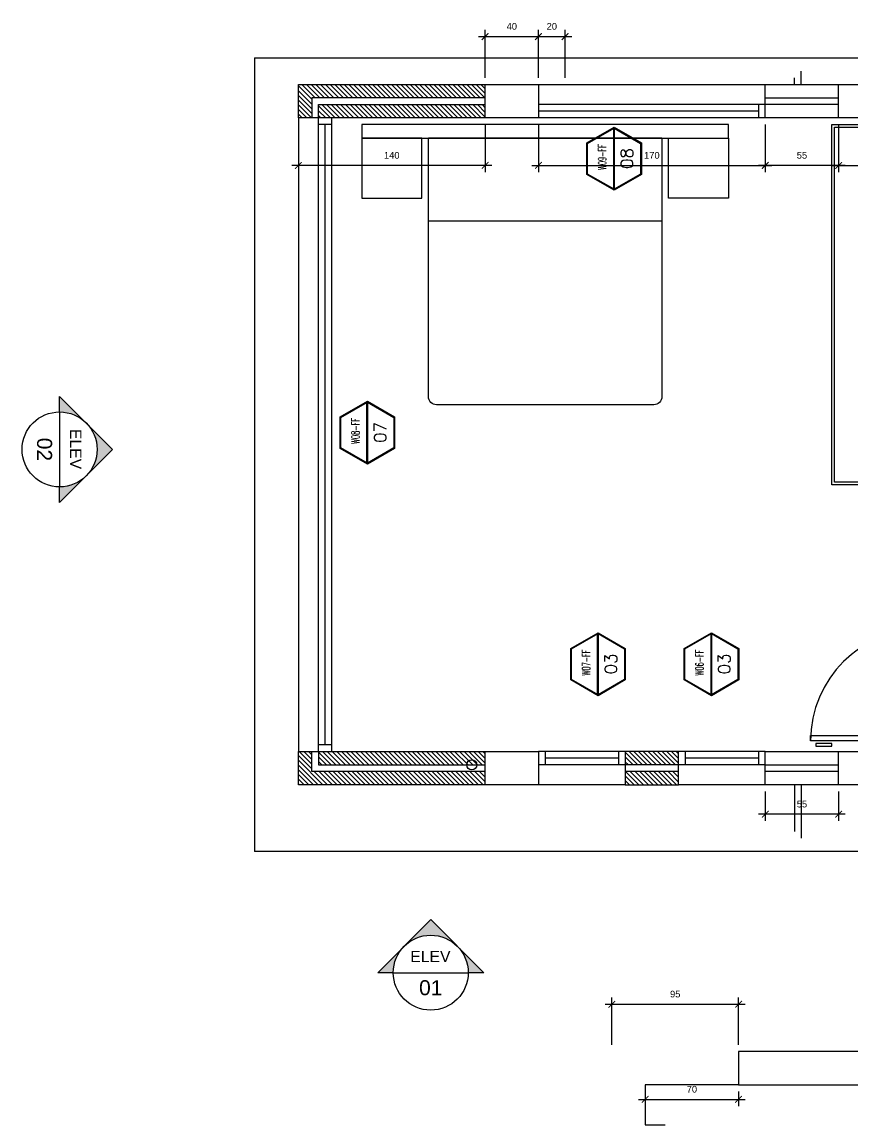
# Model space of a CAD drawing. Header units: centimetres. Extents: x 96271 to 179142, y 9855 to 112216.
# Drawn here: x 136715 to 137338, y 13811 to 14638 of the extents above; entities that cross this region are included whole.
import ezdxf
from ezdxf.enums import TextEntityAlignment as Align

# ---------------------------------------------------------------- set-up
doc = ezdxf.new("R2010")
doc.units = ezdxf.units.CM
doc.header["$LTSCALE"] = 100
doc.header["$MEASUREMENT"] = 0
doc.header["$PDSIZE"] = 0.2
doc.layers.get('0').update_dxf_attribs({"linetype": 'CONTINUOUS'})
doc.layers.get('DEFPOINTS').update_dxf_attribs({"linetype": 'CONTINUOUS'})
for name, color, linetype in [('0-door', 7, 'CONTINUOUS'), ('A-Dim CMU', 2, 'CONTINUOUS'), ('A-Furn-Free', 32, 'CONTINUOUS'), ('A-Glass-Full', 140, 'CONTINUOUS'), ('A-Patt-CMU', 8, 'CONTINUOUS'), ('A-Sect-Mcut-Handrail', 51, 'CONTINUOUS'), ('A-Wall-Full', 5, 'CONTINUOUS'), ('A-Wall-Prht', 2, 'CONTINUOUS'), ('A-Wall-Strctr', 6, 'CONTINUOUS'), ('A-WINDOW-ANOT', 131, 'CONTINUOUS'), ('HANDLES', 2, 'CONTINUOUS'), ('M-DR-RW', 30, 'CONTINUOUS')]:
    doc.layers.add(name, color=color, linetype=linetype)
doc.layers.add('A-Sect-Iden', color=191, linetype='CONTINUOUS', lineweight=25)
doc.styles.add('ROMAND', font='romand.shx', dxfattribs={"height": 10})
doc.styles.add('ROMANS', font='romans.shx')
doc.styles.get("Standard").update_dxf_attribs({"font": 'arial.ttf'})
doc.dimstyles.new('1-50', dxfattribs={"dimtxt": 11.25, "dimasz": 5, "dimexe": 5, "dimexo": 5, "dimgap": 5, "dimtad": 1, "dimdec": 1, "dimrnd": 0.5, "dimzin": 12, "dimdsep": 46, "dimtxsty": 'Standard', "dimblk": 'ARCHTICK', "dimcen": 0.09, "dimdle": 5, "dimadec": 0, "dimazin": 3, "dimtfac": 1, "dimtdec": 1, "dimtix": 1, "dimtofl": 0, "dimtmove": 1, "dimatfit": 3, "dimfxl": 5, "dimtolj": 1, "dimtzin": 0, "dimarcsym": 0})
pattern_1 = [(315, (130074.8242, 23767.6505), (1.76776695, 1.76776695), [])]

# ---------------------------------------------------------------- blocks, each defined once
blk = doc.blocks.new('Dl80-12')
at = {"color": 1}
for p, q in [((0.3, 1.1), (0.3, 9.5)), ((0.3, 9.5), (0.7, 9.5)), ((0.7, 9.5), (0.7, 1.1)), ((0, -0.1), (0, 1.1)), ((0, 1.1), (0.3, 1.1)), ((0.3, 1.1), (0.3, 0.7)), ((0.7, 1.1), (0.3, 1.1)), ((8.7, 1.1), (8.7, 0.7)), ((9, 1.1), (8.7, 1.1)), ((9, -0.1), (9, 1.1)), ((0.3, 0.7), (0.5, 0.7)), ((0.5, 0.7), (0.5, -0.1)), ((8.7, 0.7), (8.5, 0.7)), ((8.5, 0.7), (8.5, -0.1)), ((0.5, -0.1), (0, -0.1)), ((8.5, -0.1), (9, -0.1))]:
    blk.add_line(p, q, dxfattribs=at)
at = {"color": 7}
blk.add_arc((0.3, 1.1), 8.4, 0, 90, dxfattribs=at)
at = {"layer": 'HANDLES'}
blk.add_lwpolyline([(0.1, 9.1), (-0.1, 9.1), (-0.1, 7.9), (0.1, 7.9), (0.1, 9.1)], dxfattribs=at)
blk = doc.blocks.new('_ArchTick')
at = {"color": 0, "linetype": 'ByBlock', "const_width": 0.15}
blk.add_lwpolyline([(-0.5, -0.5), (0.5, 0.5)], dxfattribs=at)
blk = doc.blocks.new('*D1532')
at = {"layer": 'A-Dim CMU', "color": 0, "lineweight": -2, "transparency": 16777216}
for p, q in [((137152.51, 13901.58), (137257.51, 13901.58)), ((137157.51, 13871.06), (137157.51, 13906.58)), ((137252.51, 13871.06), (137252.51, 13906.58))]:
    blk.add_line(p, q, dxfattribs=at)
at = {"layer": 'DEFPOINTS', "color": 0, "transparency": 16777216}
for p in [(137252.51, 13901.58), (137157.51, 13866.06), (137252.51, 13866.06)]:
    blk.add_point(p, dxfattribs=at)
at = {"layer": 'A-Dim CMU', "color": 0, "lineweight": -2, "transparency": 16777216, "xscale": 5, "yscale": 5, "zscale": 5, "rotation": 180}
blk.add_blockref('_ArchTick', (137157.51, 13901.58), dxfattribs=at)
at = {"layer": 'A-Dim CMU', "color": 0, "lineweight": -2, "transparency": 16777216, "xscale": 5, "yscale": 5, "zscale": 5}
blk.add_blockref('_ArchTick', (137252.51, 13901.58), dxfattribs=at)
at = {"layer": 'A-Dim CMU', "color": 0, "transparency": 16777216, "insert": (137205.01, 13909.14), "char_height": 5, "attachment_point": 5}
blk.add_mtext('\\A1;95', dxfattribs=at)
blk = doc.blocks.new('*D1533')
at = {"layer": 'A-Dim CMU', "color": 0, "lineweight": -2, "transparency": 16777216}
for p, q in [((137182.51, 13836.06), (137182.51, 13825.23)), ((137252.51, 13836.06), (137252.51, 13825.23)), ((137177.51, 13830.23), (137257.51, 13830.23))]:
    blk.add_line(p, q, dxfattribs=at)
at = {"layer": 'DEFPOINTS', "color": 0, "transparency": 16777216}
for p in [(137182.51, 13841.06), (137252.51, 13841.06), (137252.51, 13830.23)]:
    blk.add_point(p, dxfattribs=at)
at = {"layer": 'A-Dim CMU', "color": 0, "lineweight": -2, "transparency": 16777216, "xscale": 5, "yscale": 5, "zscale": 5, "rotation": 180}
blk.add_blockref('_ArchTick', (137182.51, 13830.23), dxfattribs=at)
at = {"layer": 'A-Dim CMU', "color": 0, "lineweight": -2, "transparency": 16777216, "xscale": 5, "yscale": 5, "zscale": 5}
blk.add_blockref('_ArchTick', (137252.51, 13830.23), dxfattribs=at)
at = {"layer": 'A-Dim CMU', "color": 0, "transparency": 16777216, "insert": (137217.51, 13837.79), "char_height": 5, "attachment_point": 5}
blk.add_mtext('\\A1;70', dxfattribs=at)
blk = doc.blocks.new('*D1537')
at = {"layer": 'A-Dim CMU', "color": 0, "lineweight": -2, "transparency": 16777216}
for p, q in [((137272.51, 14061.06), (137272.51, 14039.03)), ((137327.51, 14061.06), (137327.51, 14039.03)), ((137332.51, 14044.03), (137267.51, 14044.03))]:
    blk.add_line(p, q, dxfattribs=at)
at = {"layer": 'DEFPOINTS', "color": 0, "transparency": 16777216}
for p in [(137272.51, 14066.06), (137327.51, 14066.06), (137272.51, 14044.03)]:
    blk.add_point(p, dxfattribs=at)
at = {"layer": 'A-Dim CMU', "color": 0, "lineweight": -2, "transparency": 16777216, "xscale": 5, "yscale": 5, "zscale": 5, "rotation": 180}
blk.add_blockref('_ArchTick', (137272.51, 14044.03), dxfattribs=at)
at = {"layer": 'A-Dim CMU', "color": 0, "lineweight": -2, "transparency": 16777216, "xscale": 5, "yscale": 5, "zscale": 5}
blk.add_blockref('_ArchTick', (137327.51, 14044.03), dxfattribs=at)
at = {"layer": 'A-Dim CMU', "color": 0, "transparency": 16777216, "insert": (137300.01, 14051.58), "char_height": 5, "attachment_point": 5}
blk.add_mtext('\\A1;55', dxfattribs=at)
blk = doc.blocks.new('*D1538')
at = {"layer": 'A-Dim CMU', "color": 0, "lineweight": -2, "transparency": 16777216}
for p, q in [((137062.51, 14596.06), (137062.51, 14632.15)), ((137102.51, 14596.06), (137102.51, 14632.15)), ((137057.51, 14627.15), (137107.51, 14627.15))]:
    blk.add_line(p, q, dxfattribs=at)
at = {"layer": 'DEFPOINTS', "color": 0, "transparency": 16777216}
for p in [(137102.51, 14627.15), (137062.51, 14591.06), (137102.51, 14591.06)]:
    blk.add_point(p, dxfattribs=at)
at = {"layer": 'A-Dim CMU', "color": 0, "lineweight": -2, "transparency": 16777216, "xscale": 5, "yscale": 5, "zscale": 5, "rotation": 180}
blk.add_blockref('_ArchTick', (137062.51, 14627.15), dxfattribs=at)
at = {"layer": 'A-Dim CMU', "color": 0, "lineweight": -2, "transparency": 16777216, "xscale": 5, "yscale": 5, "zscale": 5}
blk.add_blockref('_ArchTick', (137102.51, 14627.15), dxfattribs=at)
at = {"layer": 'A-Dim CMU', "color": 0, "transparency": 16777216, "insert": (137082.51, 14634.71), "char_height": 5, "attachment_point": 5}
blk.add_mtext('\\A1;40', dxfattribs=at)
blk = doc.blocks.new('*D1539')
at = {"layer": 'A-Dim CMU', "color": 0, "lineweight": -2, "transparency": 16777216}
for p, q in [((137102.51, 14596.06), (137102.51, 14632.15)), ((137122.51, 14596.06), (137122.51, 14632.15)), ((137097.51, 14627.15), (137127.51, 14627.15))]:
    blk.add_line(p, q, dxfattribs=at)
at = {"layer": 'DEFPOINTS', "color": 0, "transparency": 16777216}
for p in [(137122.51, 14627.15), (137102.51, 14591.06), (137122.51, 14591.06)]:
    blk.add_point(p, dxfattribs=at)
at = {"layer": 'A-Dim CMU', "color": 0, "lineweight": -2, "transparency": 16777216, "xscale": 5, "yscale": 5, "zscale": 5, "rotation": 180}
blk.add_blockref('_ArchTick', (137102.51, 14627.15), dxfattribs=at)
at = {"layer": 'A-Dim CMU', "color": 0, "lineweight": -2, "transparency": 16777216, "xscale": 5, "yscale": 5, "zscale": 5}
blk.add_blockref('_ArchTick', (137122.51, 14627.15), dxfattribs=at)
at = {"layer": 'A-Dim CMU', "color": 0, "transparency": 16777216, "insert": (137112.51, 14634.71), "char_height": 5, "attachment_point": 5}
blk.add_mtext('\\A1;20', dxfattribs=at)
blk = doc.blocks.new('*D1540')
at = {"layer": 'A-Dim CMU', "color": 0, "lineweight": -2, "transparency": 16777216}
for p, q in [((137102.51, 14561.06), (137102.51, 14525.5)), ((137272.51, 14561.06), (137272.51, 14525.5)), ((137097.51, 14530.5), (137277.51, 14530.5))]:
    blk.add_line(p, q, dxfattribs=at)
at = {"layer": 'DEFPOINTS', "color": 0, "transparency": 16777216}
for p in [(137102.51, 14566.06), (137272.51, 14566.06), (137272.51, 14530.5)]:
    blk.add_point(p, dxfattribs=at)
at = {"layer": 'A-Dim CMU', "color": 0, "lineweight": -2, "transparency": 16777216, "xscale": 5, "yscale": 5, "zscale": 5, "rotation": 180}
blk.add_blockref('_ArchTick', (137102.51, 14530.5), dxfattribs=at)
at = {"layer": 'A-Dim CMU', "color": 0, "lineweight": -2, "transparency": 16777216, "xscale": 5, "yscale": 5, "zscale": 5}
blk.add_blockref('_ArchTick', (137272.51, 14530.5), dxfattribs=at)
at = {"layer": 'A-Dim CMU', "color": 0, "transparency": 16777216, "insert": (137187.51, 14538.06), "char_height": 5, "attachment_point": 5}
blk.add_mtext('\\A1;170', dxfattribs=at)
blk = doc.blocks.new('*D1541')
at = {"layer": 'A-Dim CMU', "color": 0, "lineweight": -2, "transparency": 16777216}
for p, q in [((137272.51, 14561.06), (137272.51, 14525.5)), ((137327.51, 14561.06), (137327.51, 14525.5)), ((137332.51, 14530.5), (137267.51, 14530.5))]:
    blk.add_line(p, q, dxfattribs=at)
at = {"layer": 'DEFPOINTS', "color": 0, "transparency": 16777216}
for p in [(137272.51, 14566.06), (137327.51, 14566.06), (137272.51, 14530.5)]:
    blk.add_point(p, dxfattribs=at)
at = {"layer": 'A-Dim CMU', "color": 0, "lineweight": -2, "transparency": 16777216, "xscale": 5, "yscale": 5, "zscale": 5, "rotation": 180}
blk.add_blockref('_ArchTick', (137272.51, 14530.5), dxfattribs=at)
at = {"layer": 'A-Dim CMU', "color": 0, "lineweight": -2, "transparency": 16777216, "xscale": 5, "yscale": 5, "zscale": 5}
blk.add_blockref('_ArchTick', (137327.51, 14530.5), dxfattribs=at)
at = {"layer": 'A-Dim CMU', "color": 0, "transparency": 16777216, "insert": (137300.01, 14538.05), "char_height": 5, "attachment_point": 5}
blk.add_mtext('\\A1;55', dxfattribs=at)
blk = doc.blocks.new('*D1542')
at = {"layer": 'A-Dim CMU', "color": 0, "lineweight": -2, "transparency": 16777216}
for p, q in [((137327.51, 14561.06), (137327.51, 14525.5)), ((137387.51, 14561.06), (137387.51, 14525.5)), ((137322.51, 14530.5), (137392.51, 14530.5))]:
    blk.add_line(p, q, dxfattribs=at)
at = {"layer": 'DEFPOINTS', "color": 0, "transparency": 16777216}
for p in [(137327.51, 14566.06), (137387.51, 14566.06), (137387.51, 14530.5)]:
    blk.add_point(p, dxfattribs=at)
at = {"layer": 'A-Dim CMU', "color": 0, "lineweight": -2, "transparency": 16777216, "xscale": 5, "yscale": 5, "zscale": 5, "rotation": 180}
blk.add_blockref('_ArchTick', (137327.51, 14530.5), dxfattribs=at)
at = {"layer": 'A-Dim CMU', "color": 0, "lineweight": -2, "transparency": 16777216, "xscale": 5, "yscale": 5, "zscale": 5}
blk.add_blockref('_ArchTick', (137387.51, 14530.5), dxfattribs=at)
at = {"layer": 'A-Dim CMU', "color": 0, "transparency": 16777216, "insert": (137357.51, 14538.06), "char_height": 5, "attachment_point": 5}
blk.add_mtext('\\A1;60', dxfattribs=at)
blk = doc.blocks.new('WINDOW-TAGS')
at = {"color": 4}
for p, q in [((231, 535), (1283, 535)), ((231, 528), (1283, 528)), ((231, 521), (1283, 521))]:
    blk.add_line(p, q, dxfattribs=at)
for points in [[(1299, 528), (1028, 997), (486, 997), (215, 528), (486, 58), (1028, 58)], [(1291, 528), (1024, 990), (490, 990), (223, 528), (490, 65), (1024, 65)], [(1283, 528), (1020, 983), (494, 983), (231, 528), (494, 72), (1020, 72)]]:
    blk.add_lwpolyline(points, close=True, dxfattribs=at)
at = {"color": 4, "style": 'ROMAND'}
for tag, p in [('LEVEL', (761, 644)), ('WINDOW-NO', (871, 199))]:
    blk.add_attdef(tag, text='', height=210, dxfattribs=at).set_placement(p, align=Align.CENTER)
blk = doc.blocks.new('*D1563')
at = {"layer": 'A-Dim CMU', "color": 0, "lineweight": -2, "transparency": 16777216}
for p, q in [((136922.51, 14561.06), (136922.51, 14525.5)), ((137062.51, 14561.06), (137062.51, 14525.5)), ((137067.51, 14530.5), (136917.51, 14530.5))]:
    blk.add_line(p, q, dxfattribs=at)
at = {"layer": 'DEFPOINTS', "color": 0, "transparency": 16777216}
for p in [(136922.51, 14566.06), (137062.51, 14566.06), (136922.51, 14530.5)]:
    blk.add_point(p, dxfattribs=at)
at = {"layer": 'A-Dim CMU', "color": 0, "lineweight": -2, "transparency": 16777216, "xscale": 5, "yscale": 5, "zscale": 5, "rotation": 180}
blk.add_blockref('_ArchTick', (136922.51, 14530.5), dxfattribs=at)
at = {"layer": 'A-Dim CMU', "color": 0, "lineweight": -2, "transparency": 16777216, "xscale": 5, "yscale": 5, "zscale": 5}
blk.add_blockref('_ArchTick', (137062.51, 14530.5), dxfattribs=at)
at = {"layer": 'A-Dim CMU', "color": 0, "transparency": 16777216, "insert": (136992.51, 14538.06), "char_height": 5, "attachment_point": 5}
blk.add_mtext('\\A1;140', dxfattribs=at)
blk = doc.blocks.new('letto 4869')
at = {"layer": 'A-Furn-Free'}
blk.add_line((158.5432, 86.499), (158.5432, 84.749), dxfattribs=at)
blk.add_lwpolyline([(159.1632, 84.749), (157.2232, 84.749, -0.414214), (157.1632, 84.809), (157.1632, 86.439, -0.414214), (157.2232, 86.499), (159.1632, 86.499)], format="xyb", close=True, dxfattribs=at)
blk = doc.blocks.new('Anno_Section_A2')
blk.add_line((2.5, 0), (-2.5, 0))
blk.add_circle((0, 0), 2.5)
at = {"style": 'ROMANS'}
blk.add_attdef('NUMBER', text='', height=1, dxfattribs=at).set_placement((0, 0.5), align=Align.CENTER)
blk.add_attdef('SHEET', text='', height=0.75, dxfattribs=at).set_placement((0, -0.5), align=Align.TOP_CENTER)
blk = doc.blocks.new('Anno_Arrow_A2')
h = blk.add_hatch(color=256)
h.paths.add_polyline_path([(-1.768, 1.768), (-3.536, 0), (-2.5, 0, -0.198912)])
h.paths.add_polyline_path([(0, 3.536), (-1.768, 1.768, -0.414214), (1.768, 1.768)])
h.paths.add_polyline_path([(2.373, 1.162), (2.245, 1.1, -0.114349), (2.5, 0), (3.536, 0)])
h.paths.add_polyline_path([(1.768, 1.768, -0.082683), (2.245, 1.1), (2.373, 1.162)])
blk.add_lwpolyline([(-2.5, 0), (-3.536, 0), (0, 3.536), (3.536, 0), (2.5, 0)])

msp = doc.modelspace()

# ---------------------------------------------------------------- hatches: boundary and pattern name
at = {"layer": 'A-Patt-CMU'}
h = msp.add_hatch(dxfattribs=at)
h.set_pattern_fill('ANSI31', color=256, scale=20, angle=270)
h.set_pattern_definition(pattern_1)
h.paths.add_polyline_path([(136937.509, 14081.056), (137062.509, 14081.056), (137062.509, 14091.056), (136937.509, 14091.056)])
h.paths.add_polyline_path([(137062.509, 14076.056), (136932.509, 14076.056), (136932.509, 14091.056), (136922.509, 14091.056), (136922.509, 14066.056), (137062.509, 14066.056)])
h.paths.add_polyline_path([(136932.509, 14581.056), (137062.509, 14581.056), (137062.509, 14591.056), (136922.509, 14591.056), (136922.509, 14566.056), (136932.509, 14566.056)])
h.paths.add_polyline_path([(137062.509, 14576.056), (136937.509, 14576.056), (136937.509, 14566.056), (137062.509, 14566.056)])
h = msp.add_hatch(dxfattribs=at)
h.set_pattern_fill('ANSI31', color=256, scale=20, angle=270)
h.set_pattern_definition(pattern_1)
h.paths.add_polyline_path([(137207.509, 14076.056), (137167.509, 14076.056), (137167.509, 14066.056), (137207.509, 14066.056)])
h.paths.add_polyline_path([(137167.509, 14081.056), (137207.509, 14081.056), (137207.509, 14091.056), (137167.509, 14091.056)])

# ---------------------------------------------------------------- linework, layer by layer
at = {"layer": 'A-Furn-Free'}
for points in [[(136970.009, 14551.056), (137245.009, 14551.056), (137245.009, 14561.056), (136970.009, 14561.056)], [(137322.509, 14291.056), (137322.509, 14561.056), (137382.509, 14561.056), (137382.509, 14291.056)], [(137324.509, 14293.056), (137324.509, 14559.056), (137380.509, 14559.056), (137380.509, 14293.056)], [(136970.009, 14506.056), (137015.009, 14506.056), (137015.009, 14551.056), (136970.009, 14551.056)], [(137245.009, 14506.056), (137200.009, 14506.056), (137200.009, 14551.056), (137245.009, 14551.056)]]:
    msp.add_lwpolyline(points, close=True, dxfattribs=at)
at = {"layer": 'A-Glass-Full'}
for p, q in [((137272.509, 14576.056), (137102.509, 14576.056)), ((137267.509, 14571.056), (137102.509, 14571.056)), ((137267.509, 14576.056), (137267.509, 14566.056)), ((136937.509, 14091.056), (136937.509, 14566.056)), ((136947.509, 14091.056), (136947.509, 14566.056)), ((137272.509, 14566.056), (137102.509, 14566.056)), ((136947.509, 14561.056), (136937.509, 14561.056)), ((136942.509, 14096.056), (136942.509, 14561.056)), ((136947.509, 14096.056), (136937.509, 14096.056)), ((137167.509, 14091.056), (137102.509, 14091.056)), ((137107.509, 14091.056), (137107.509, 14081.056)), ((137162.509, 14091.056), (137162.509, 14081.056)), ((137272.509, 14091.056), (137207.509, 14091.056)), ((137212.509, 14091.056), (137212.509, 14081.056)), ((137267.509, 14091.056), (137267.509, 14081.056)), ((137162.509, 14086.056), (137107.509, 14086.056)), ((137267.509, 14086.056), (137212.509, 14086.056)), ((137167.509, 14081.056), (137102.509, 14081.056)), ((137272.509, 14081.056), (137207.509, 14081.056))]:
    msp.add_line(p, q, dxfattribs=at)
at = {"layer": 'A-Sect-Mcut-Handrail'}
for p, q in [((137294.509, 14591.056), (137294.509, 14596.056)), ((137299.509, 14591.056), (137299.509, 14601.056)), ((137294.509, 14066.056), (137294.509, 14031.056)), ((137299.509, 14066.056), (137299.509, 14026.056))]:
    msp.add_line(p, q, dxfattribs=at)
at = {"layer": 'A-Wall-Full'}
for p, q in [((137272.509, 14066.056), (137272.509, 14091.056)), ((137272.509, 14091.056), (137327.509, 14091.056)), ((137207.509, 14081.056), (137167.509, 14081.056)), ((137207.509, 14076.056), (137167.509, 14076.056)), ((137327.509, 14066.056), (137272.509, 14066.056))]:
    msp.add_line(p, q, dxfattribs=at)
for points in [[(137062.509, 14566.056), (136922.509, 14566.056), (136922.509, 14591.056), (137062.509, 14591.056)], [(137327.509, 14566.056), (137272.509, 14566.056), (137272.509, 14591.056), (137327.509, 14591.056)], [(137062.509, 14581.056), (136932.509, 14581.056), (136932.509, 14566.056)], [(137327.509, 14576.056), (137272.509, 14576.056), (137272.509, 14581.056), (137327.509, 14581.056)], [(136937.509, 14566.056), (136937.509, 14576.056), (137062.509, 14576.056)], [(137062.509, 14066.056), (136922.509, 14066.056), (136922.509, 14091.056), (137062.509, 14091.056)], [(137062.509, 14076.056), (136932.509, 14076.056), (136932.509, 14091.056)], [(136937.509, 14091.056), (136937.509, 14081.056), (137062.509, 14081.056)], [(137207.509, 14066.056), (137207.509, 14091.056), (137167.509, 14091.056), (137167.509, 14066.056), (137207.509, 14066.056)], [(137327.509, 14066.056), (137272.509, 14066.056), (137272.509, 14091.056), (137327.509, 14091.056)], [(137327.509, 14076.056), (137272.509, 14076.056), (137272.509, 14081.056), (137327.509, 14081.056)], [(137252.509, 13841.056), (137182.509, 13841.056), (137182.509, 13811.056), (137197.509, 13811.056)]]:
    msp.add_lwpolyline(points, dxfattribs=at)
at = {"layer": 'A-Wall-Prht'}
for p, q in [((136889.509, 14611.056), (137392.509, 14611.056)), ((136889.509, 14611.056), (136889.509, 14016.056)), ((137102.509, 14591.056), (137272.509, 14591.056)), ((136922.509, 14566.056), (136922.509, 14091.056)), ((137167.509, 14066.056), (137102.509, 14066.056)), ((137272.509, 14066.056), (137207.509, 14066.056)), ((137427.509, 14016.056), (136889.509, 14016.056))]:
    msp.add_line(p, q, dxfattribs=at)
at = {"layer": 'A-Wall-Strctr'}
for points in [[(137062.509, 14566.056), (137062.509, 14591.056), (137102.509, 14591.056), (137102.509, 14566.056)], [(137327.509, 14566.056), (137327.509, 14591.056), (137402.509, 14591.056), (137402.509, 14566.056)], [(137062.509, 14066.056), (137062.509, 14091.056), (137102.509, 14091.056), (137102.509, 14066.056)], [(137327.509, 14066.056), (137327.509, 14091.056), (137402.509, 14091.056), (137402.509, 14066.056)], [(137252.509, 13841.056), (137402.509, 13841.056), (137402.509, 13866.056), (137252.509, 13866.056)]]:
    msp.add_lwpolyline(points, close=True, dxfattribs=at)
at = {"layer": 'M-DR-RW'}
msp.add_circle((137052.509, 14081.056), 3.75, dxfattribs=at)

# ---------------------------------------------------------------- block references
at = {"layer": '0-door', "xscale": 10, "yscale": 10, "zscale": 10, "rotation": 90}
msp.add_blockref('Dl80-12', (137401.509, 14096.056), dxfattribs=at)
at = {"layer": 'A-Furn-Free', "xscale": 100, "yscale": 100, "zscale": 100, "rotation": 90}
msp.add_blockref('letto 4869', (145669.909, -1365.26), dxfattribs=at)
at = {"layer": 'A-Sect-Iden', "xscale": 11.25, "yscale": 11.25, "zscale": 11.25, "rotation": 269.9999999999999}
msp.add_blockref('Anno_Arrow_A2', (136743.491, 14317.553), dxfattribs=at)
at = {"layer": 'A-Sect-Iden'}
ref = msp.add_blockref('Anno_Section_A2', (136743.491, 14317.553), dxfattribs=dict(at, xscale=11.24999999999999, yscale=11.24999999999999, zscale=11.24999999999999, rotation=90))
ref.add_attrib('NUMBER', '02', dxfattribs={"layer": '0', "height": 11.25, "rotation": 270}).set_placement((136726.616, 14317.553), align=Align.CENTER)
ref.add_attrib('SHEET', 'ELEV', dxfattribs={"layer": '0', "height": 8.4375, "rotation": 270}).set_placement((136759.862, 14317.812), align=Align.TOP_CENTER)
at = {"layer": 'A-Sect-Iden', "xscale": 11.25, "yscale": 11.25, "zscale": 11.25}
msp.add_blockref('Anno_Arrow_A2', (137021.746, 13925.224), dxfattribs=at)
at = {"layer": 'A-Sect-Iden'}
ref = msp.add_blockref('Anno_Section_A2', (137021.746, 13925.224), dxfattribs=dict(at, xscale=11.24999999999999, yscale=11.24999999999999, zscale=11.24999999999999, rotation=180))
ref.add_attrib('NUMBER', '01', dxfattribs={"layer": '0', "height": 11.25}).set_placement((137021.746, 13908.349), align=Align.CENTER)
ref.add_attrib('SHEET', 'ELEV', dxfattribs={"layer": '0', "height": 8.4375}).set_placement((137021.487, 13941.594), align=Align.TOP_CENTER)
at = {"layer": 'A-WINDOW-ANOT'}
ref = msp.add_blockref('WINDOW-TAGS', (137136.181, 14502.528), dxfattribs=dict(at, xscale=-0.04355999999916094, yscale=0.04355999999916094, zscale=0.04355999999916094, rotation=270))
ref.add_attrib('LEVEL', '08', dxfattribs={"layer": '0', "color": 4, "height": 9.1344, "rotation": 90, "style": 'ROMAND'}).set_placement((137173.354, 14535.686), align=Align.CENTER)
ref.add_attrib('WINDOW-NO', 'W09-FF', (137153.243, 14527.028), dxfattribs={"layer": '0', "color": 4, "height": 6, "rotation": 90, "style": 'ROMAND', "width": 0.6})
ref = msp.add_blockref('WINDOW-TAGS', (136951.225, 14297.124), dxfattribs=dict(at, xscale=-0.04355999999916094, yscale=0.04355999999916094, zscale=0.04355999999916094, rotation=270))
ref.add_attrib('LEVEL', '07', dxfattribs={"layer": '0', "color": 4, "height": 9.1344, "rotation": 90, "style": 'ROMAND'}).set_placement((136988.398, 14330.282), align=Align.CENTER)
ref.add_attrib('WINDOW-NO', 'W08-FF', (136968.287, 14321.624), dxfattribs={"layer": '0', "color": 4, "height": 6, "rotation": 90, "style": 'ROMAND', "width": 0.6})
ref = msp.add_blockref('WINDOW-TAGS', (137124.148, 14123.549), dxfattribs=dict(at, xscale=-0.04355999999916094, yscale=0.04355999999916094, zscale=0.04355999999916094, rotation=270))
ref.add_attrib('LEVEL', '03', dxfattribs={"layer": '0', "color": 4, "height": 9.1344, "rotation": 90, "style": 'ROMAND'}).set_placement((137161.322, 14156.706), align=Align.CENTER)
ref.add_attrib('WINDOW-NO', 'W07-FF', (137141.211, 14148.049), dxfattribs={"layer": '0', "color": 4, "height": 6, "rotation": 90, "style": 'ROMAND', "width": 0.6})
ref = msp.add_blockref('WINDOW-TAGS', (137209.148, 14123.549), dxfattribs=dict(at, xscale=-0.04355999999916094, yscale=0.04355999999916094, zscale=0.04355999999916094, rotation=270))
ref.add_attrib('LEVEL', '03', dxfattribs={"layer": '0', "color": 4, "height": 9.1344, "rotation": 90, "style": 'ROMAND'}).set_placement((137246.322, 14156.706), align=Align.CENTER)
ref.add_attrib('WINDOW-NO', 'W06-FF', (137226.211, 14148.049), dxfattribs={"layer": '0', "color": 4, "height": 6, "rotation": 90, "style": 'ROMAND', "width": 0.6})

# ---------------------------------------------------------------- dimensions: what is measured, and where the dimension line sits
at = {"layer": 'A-Dim CMU'}
for p1, p2, distance, picture, middle in [((137062.509, 14591.056), (137102.509, 14591.056), 36.099, '*D1538', (137082.509, 14634.708)), ((137102.509, 14591.056), (137122.509, 14591.056), 36.099, '*D1539', (137112.509, 14634.708)), ((137062.509, 14566.056), (136922.509, 14566.056), 35.552, '*D1563', (136992.509, 14538.057)), ((137102.509, 14566.056), (137272.509, 14566.056), -35.552, '*D1540', (137187.509, 14538.057)), ((137327.509, 14566.056), (137272.509, 14566.056), 35.552, '*D1541', (137300.009, 14538.046)), ((137327.509, 14566.056), (137387.509, 14566.056), -35.552, '*D1542', (137357.509, 14538.057)), ((137327.509, 14066.056), (137272.509, 14066.056), 22.021, '*D1537', (137300.009, 14051.577)), ((137157.509, 13866.056), (137252.509, 13866.056), 35.528, '*D1532', (137205.009, 13909.137)), ((137182.509, 13841.056), (137252.509, 13841.056), -10.822, '*D1533', (137217.509, 13837.787))]:
    dim = msp.add_aligned_dim(p1=p1, p2=p2, distance=distance, dimstyle='1-50', override={"dimtxt": 5}, dxfattribs=at)
    dim.commit()
    dim.dimension.update_dxf_attribs({"geometry": picture, "text_midpoint": middle})

doc.saveas('drawing.dxf')
